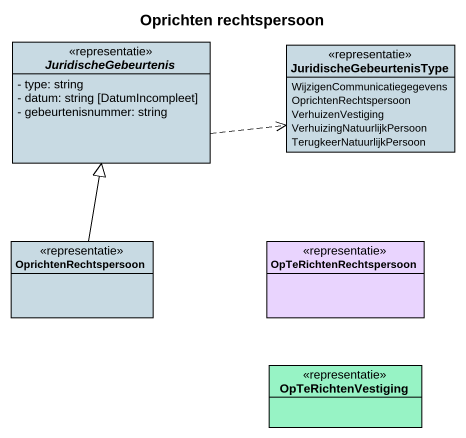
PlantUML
@startuml
title Oprichten rechtspersoon
hide circle
hide empty members
skinparam classAttributeIconSize 0
abstract class JuridischeGebeurtenis <<representatie>> #C8DAE3 {
  - type: string
  - datum: string [DatumIncompleet]
  - gebeurtenisnummer: string
}
enum JuridischeGebeurtenisType <<representatie>> #C8DAE3 {
  WijzigenCommunicatiegegevens
  OprichtenRechtspersoon
  VerhuizenVestiging
  VerhuizingNatuurlijkPersoon
  TerugkeerNatuurlijkPersoon
}
class OprichtenRechtspersoon <<representatie>> #C8DAE3
class OpTeRichtenRechtspersoon <<representatie>> #E9D4FE
class OpTeRichtenVestiging <<representatie>> #97F3C5
JuridischeGebeurtenis .right.> JuridischeGebeurtenisType
OprichtenRechtspersoon -up-|> JuridischeGebeurtenis
@enduml
